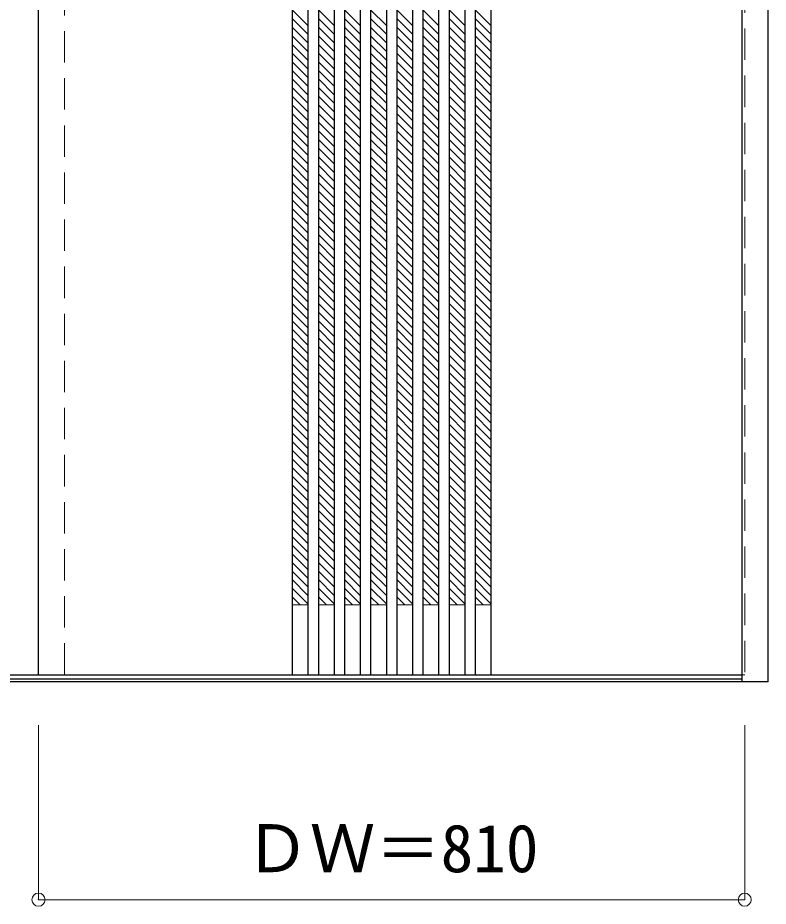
# Model space of a CAD drawing. Units: millimetres, scale not verified. Extents: x -6000 to 5700, y -4307 to 4175.
# Drawn here: x -1212 to -351, y 1160 to 2179 of the extents above; entities that cross this region are included whole.
import ezdxf
from ezdxf.enums import TextEntityAlignment as Align

# ---------------------------------------------------------------- set-up
doc = ezdxf.new("R2010")
doc.units = ezdxf.units.MM
doc.header["$LTSCALE"] = 30
doc.header["$PDMODE"] = 32
doc.header["$PDSIZE"] = 15
doc.linetypes.add('DASHED1', pattern=[1.8, 1.2, -0.6])
for name, color, linetype, lineweight in [('0-2_扉', 4, 'DASHED1', 9), ('0-3_仕上げ', 7, 'Continuous', 18), ('0-4_枠', 3, 'Continuous', 25), ('0-B_寸法', 4, 'Continuous', 9), ('0-C_ハッチ', 4, 'DASHED1', 9)]:
    doc.layers.add(name, color=color, linetype=linetype, lineweight=lineweight)
doc.styles.add('ＭＳ ゴシック', font='')
doc.styles.get('ＭＳ ゴシック').set_extended_font_data('MS Gothic')

msp = doc.modelspace()

# ---------------------------------------------------------------- linework, layer by layer
at = {"layer": '0-2_扉', "color": 3, "linetype": 'Continuous', "lineweight": 25}
for p, q in [((-1188, 1426), (-1188, 3409)), ((-1965, 1426), (-381, 1426))]:
    msp.add_line(p, q, dxfattribs=at)
at = {"layer": '0-2_扉'}
msp.add_line((-1158, 1426), (-1158, 3409), dxfattribs=at)
msp.add_lwpolyline([(-378, 3409), (-378, 1426), (-381, 1426)], dxfattribs=at)
at = {"layer": '0-3_仕上げ', "color": 3, "lineweight": 25}
for p, q in [((-897, 3409), (-897, 1426)), ((-879, 3409), (-879, 1426)), ((-867, 3409), (-867, 1426)), ((-849, 3409), (-849, 1426)), ((-837, 3409), (-837, 1426)), ((-819, 3409), (-819, 1426)), ((-807, 3409), (-807, 1426)), ((-789, 3409), (-789, 1426)), ((-777, 3409), (-777, 1426)), ((-759, 3409), (-759, 1426)), ((-747, 3409), (-747, 1426)), ((-729, 3409), (-729, 1426)), ((-717, 3409), (-717, 1426)), ((-699, 3409), (-699, 1426)), ((-687, 3409), (-687, 1426)), ((-669, 3409), (-669, 1426))]:
    msp.add_line(p, q, dxfattribs=at)
at = {"layer": '0-3_仕上げ'}
for p, q in [((-879, 1506), (-897, 1506)), ((-849, 1506), (-867, 1506)), ((-819, 1506), (-837, 1506)), ((-789, 1506), (-807, 1506)), ((-759, 1506), (-777, 1506)), ((-729, 1506), (-747, 1506)), ((-699, 1506), (-717, 1506)), ((-669, 1506), (-687, 1506))]:
    msp.add_line(p, q, dxfattribs=at)
at = {"layer": '0-4_枠'}
for p, q in [((-381, 1426.54), (-381, 3453)), ((-351, 1418), (-351, 3453)), ((-381, 1426.2), (-381, 1426.54)), ((-381, 1421), (-1965, 1421)), ((-381, 1418), (-1965, 1418)), ((-381, 1418), (-381, 1426.2)), ((-351, 1418), (-381, 1418))]:
    msp.add_line(p, q, dxfattribs=at)
at = {"layer": '0-B_寸法'}
for p, q in [((-1188, 1168), (-1188, 1368)), ((-378, 1168), (-378, 1368)), ((-1188, 1168), (-378, 1168))]:
    msp.add_line(p, q, dxfattribs=at)
at = {"layer": '0-B_寸法', "color": 7}
for p in [(-1188, 1168), (-378, 1168)]:
    msp.add_point(p, dxfattribs=at)
at = {"layer": '0-C_ハッチ'}
for p, q in [((-879, 2170.36), (-897, 2188.36)), ((-849, 2170.36), (-867, 2188.36)), ((-819, 2170.36), (-837, 2188.36)), ((-789, 2170.36), (-807, 2188.36)), ((-759, 2170.36), (-777, 2188.36)), ((-729, 2170.36), (-747, 2188.36)), ((-699, 2170.36), (-717, 2188.36)), ((-669, 2170.36), (-687, 2188.36)), ((-879, 2160.47), (-897, 2178.47)), ((-849, 2160.47), (-867, 2178.47)), ((-819, 2160.47), (-837, 2178.47)), ((-789, 2160.47), (-807, 2178.47)), ((-759, 2160.47), (-777, 2178.47)), ((-729, 2160.47), (-747, 2178.47)), ((-699, 2160.47), (-717, 2178.47)), ((-669, 2160.47), (-687, 2178.47)), ((-879, 2150.57), (-897, 2168.57)), ((-849, 2150.57), (-867, 2168.57)), ((-819, 2150.57), (-837, 2168.57)), ((-789, 2150.57), (-807, 2168.57)), ((-759, 2150.57), (-777, 2168.57)), ((-729, 2150.57), (-747, 2168.57)), ((-699, 2150.57), (-717, 2168.57)), ((-669, 2150.57), (-687, 2168.57)), ((-879, 2140.67), (-897, 2158.67)), ((-849, 2140.67), (-867, 2158.67)), ((-819, 2140.67), (-837, 2158.67)), ((-789, 2140.67), (-807, 2158.67)), ((-759, 2140.67), (-777, 2158.67)), ((-729, 2140.67), (-747, 2158.67)), ((-699, 2140.67), (-717, 2158.67)), ((-669, 2140.67), (-687, 2158.67)), ((-879, 2130.77), (-897, 2148.77)), ((-849, 2130.77), (-867, 2148.77)), ((-819, 2130.77), (-837, 2148.77)), ((-789, 2130.77), (-807, 2148.77)), ((-759, 2130.77), (-777, 2148.77)), ((-729, 2130.77), (-747, 2148.77)), ((-699, 2130.77), (-717, 2148.77)), ((-669, 2130.77), (-687, 2148.77)), ((-879, 2120.87), (-897, 2138.87)), ((-849, 2120.87), (-867, 2138.87)), ((-819, 2120.87), (-837, 2138.87)), ((-789, 2120.87), (-807, 2138.87)), ((-759, 2120.87), (-777, 2138.87)), ((-729, 2120.87), (-747, 2138.87)), ((-699, 2120.87), (-717, 2138.87)), ((-669, 2120.87), (-687, 2138.87)), ((-879, 2110.97), (-897, 2128.97)), ((-849, 2110.97), (-867, 2128.97)), ((-819, 2110.97), (-837, 2128.97)), ((-789, 2110.97), (-807, 2128.97)), ((-759, 2110.97), (-777, 2128.97)), ((-729, 2110.97), (-747, 2128.97)), ((-699, 2110.97), (-717, 2128.97)), ((-669, 2110.97), (-687, 2128.97)), ((-879, 2101.07), (-897, 2119.07)), ((-879, 2091.17), (-897, 2109.17)), ((-849, 2101.07), (-867, 2119.07)), ((-849, 2091.17), (-867, 2109.17)), ((-819, 2101.07), (-837, 2119.07)), ((-819, 2091.17), (-837, 2109.17)), ((-789, 2101.07), (-807, 2119.07)), ((-789, 2091.17), (-807, 2109.17)), ((-759, 2101.07), (-777, 2119.07)), ((-759, 2091.17), (-777, 2109.17)), ((-729, 2101.07), (-747, 2119.07)), ((-729, 2091.17), (-747, 2109.17)), ((-699, 2101.07), (-717, 2119.07)), ((-699, 2091.17), (-717, 2109.17)), ((-669, 2101.07), (-687, 2119.07)), ((-669, 2091.17), (-687, 2109.17)), ((-879, 2081.27), (-897, 2099.27)), ((-849, 2081.27), (-867, 2099.27)), ((-819, 2081.27), (-837, 2099.27)), ((-789, 2081.27), (-807, 2099.27)), ((-759, 2081.27), (-777, 2099.27)), ((-729, 2081.27), (-747, 2099.27)), ((-699, 2081.27), (-717, 2099.27)), ((-669, 2081.27), (-687, 2099.27)), ((-879, 2071.37), (-897, 2089.37)), ((-849, 2071.37), (-867, 2089.37)), ((-819, 2071.37), (-837, 2089.37)), ((-789, 2071.37), (-807, 2089.37)), ((-759, 2071.37), (-777, 2089.37)), ((-729, 2071.37), (-747, 2089.37)), ((-699, 2071.37), (-717, 2089.37)), ((-669, 2071.37), (-687, 2089.37)), ((-879, 2061.47), (-897, 2079.47)), ((-849, 2061.47), (-867, 2079.47)), ((-819, 2061.47), (-837, 2079.47)), ((-789, 2061.47), (-807, 2079.47)), ((-759, 2061.47), (-777, 2079.47)), ((-729, 2061.47), (-747, 2079.47)), ((-699, 2061.47), (-717, 2079.47)), ((-669, 2061.47), (-687, 2079.47)), ((-879, 2051.57), (-897, 2069.57)), ((-849, 2051.57), (-867, 2069.57)), ((-819, 2051.57), (-837, 2069.57)), ((-789, 2051.57), (-807, 2069.57)), ((-759, 2051.57), (-777, 2069.57)), ((-729, 2051.57), (-747, 2069.57)), ((-699, 2051.57), (-717, 2069.57)), ((-669, 2051.57), (-687, 2069.57)), ((-879, 2041.67), (-897, 2059.67)), ((-849, 2041.67), (-867, 2059.67)), ((-819, 2041.67), (-837, 2059.67)), ((-789, 2041.67), (-807, 2059.67)), ((-759, 2041.67), (-777, 2059.67)), ((-729, 2041.67), (-747, 2059.67)), ((-699, 2041.67), (-717, 2059.67)), ((-669, 2041.67), (-687, 2059.67)), ((-879, 2031.77), (-897, 2049.77)), ((-849, 2031.77), (-867, 2049.77)), ((-819, 2031.77), (-837, 2049.77)), ((-789, 2031.77), (-807, 2049.77)), ((-759, 2031.77), (-777, 2049.77)), ((-729, 2031.77), (-747, 2049.77)), ((-699, 2031.77), (-717, 2049.77)), ((-669, 2031.77), (-687, 2049.77)), ((-879, 2021.87), (-897, 2039.87)), ((-849, 2021.87), (-867, 2039.87)), ((-819, 2021.87), (-837, 2039.87)), ((-789, 2021.87), (-807, 2039.87)), ((-759, 2021.87), (-777, 2039.87)), ((-729, 2021.87), (-747, 2039.87)), ((-699, 2021.87), (-717, 2039.87)), ((-669, 2021.87), (-687, 2039.87)), ((-879, 2011.97), (-897, 2029.97)), ((-849, 2011.97), (-867, 2029.97)), ((-819, 2011.97), (-837, 2029.97)), ((-789, 2011.97), (-807, 2029.97)), ((-759, 2011.97), (-777, 2029.97)), ((-729, 2011.97), (-747, 2029.97)), ((-699, 2011.97), (-717, 2029.97)), ((-669, 2011.97), (-687, 2029.97)), ((-879, 2002.07), (-897, 2020.07)), ((-849, 2002.07), (-867, 2020.07)), ((-819, 2002.07), (-837, 2020.07)), ((-789, 2002.07), (-807, 2020.07)), ((-759, 2002.07), (-777, 2020.07)), ((-729, 2002.07), (-747, 2020.07)), ((-699, 2002.07), (-717, 2020.07)), ((-669, 2002.07), (-687, 2020.07)), ((-879, 1992.17), (-897, 2010.17)), ((-849, 1992.17), (-867, 2010.17)), ((-819, 1992.17), (-837, 2010.17)), ((-789, 1992.17), (-807, 2010.17)), ((-759, 1992.17), (-777, 2010.17)), ((-729, 1992.17), (-747, 2010.17)), ((-699, 1992.17), (-717, 2010.17)), ((-669, 1992.17), (-687, 2010.17)), ((-879, 1982.27), (-897, 2000.27)), ((-849, 1982.27), (-867, 2000.27)), ((-819, 1982.27), (-837, 2000.27)), ((-789, 1982.27), (-807, 2000.27)), ((-759, 1982.27), (-777, 2000.27)), ((-729, 1982.27), (-747, 2000.27)), ((-699, 1982.27), (-717, 2000.27)), ((-669, 1982.27), (-687, 2000.27)), ((-879, 1972.37), (-897, 1990.37)), ((-849, 1972.37), (-867, 1990.37)), ((-819, 1972.37), (-837, 1990.37)), ((-789, 1972.37), (-807, 1990.37)), ((-759, 1972.37), (-777, 1990.37)), ((-729, 1972.37), (-747, 1990.37)), ((-699, 1972.37), (-717, 1990.37)), ((-669, 1972.37), (-687, 1990.37)), ((-879, 1962.48), (-897, 1980.48)), ((-849, 1962.48), (-867, 1980.48)), ((-819, 1962.48), (-837, 1980.48)), ((-789, 1962.48), (-807, 1980.48)), ((-759, 1962.48), (-777, 1980.48)), ((-729, 1962.48), (-747, 1980.48)), ((-699, 1962.48), (-717, 1980.48)), ((-669, 1962.48), (-687, 1980.48)), ((-879, 1952.58), (-897, 1970.58)), ((-849, 1952.58), (-867, 1970.58)), ((-819, 1952.58), (-837, 1970.58)), ((-789, 1952.58), (-807, 1970.58)), ((-759, 1952.58), (-777, 1970.58)), ((-729, 1952.58), (-747, 1970.58)), ((-699, 1952.58), (-717, 1970.58)), ((-669, 1952.58), (-687, 1970.58)), ((-879, 1942.68), (-897, 1960.68)), ((-849, 1942.68), (-867, 1960.68)), ((-819, 1942.68), (-837, 1960.68)), ((-789, 1942.68), (-807, 1960.68)), ((-759, 1942.68), (-777, 1960.68)), ((-729, 1942.68), (-747, 1960.68)), ((-699, 1942.68), (-717, 1960.68)), ((-669, 1942.68), (-687, 1960.68)), ((-879, 1932.78), (-897, 1950.78)), ((-849, 1932.78), (-867, 1950.78)), ((-819, 1932.78), (-837, 1950.78)), ((-789, 1932.78), (-807, 1950.78)), ((-759, 1932.78), (-777, 1950.78)), ((-729, 1932.78), (-747, 1950.78)), ((-699, 1932.78), (-717, 1950.78)), ((-669, 1932.78), (-687, 1950.78)), ((-879, 1922.88), (-897, 1940.88)), ((-849, 1922.88), (-867, 1940.88)), ((-819, 1922.88), (-837, 1940.88)), ((-789, 1922.88), (-807, 1940.88)), ((-759, 1922.88), (-777, 1940.88)), ((-729, 1922.88), (-747, 1940.88)), ((-699, 1922.88), (-717, 1940.88)), ((-669, 1922.88), (-687, 1940.88)), ((-879, 1912.98), (-897, 1930.98)), ((-849, 1912.98), (-867, 1930.98)), ((-819, 1912.98), (-837, 1930.98)), ((-789, 1912.98), (-807, 1930.98)), ((-759, 1912.98), (-777, 1930.98)), ((-729, 1912.98), (-747, 1930.98)), ((-699, 1912.98), (-717, 1930.98)), ((-669, 1912.98), (-687, 1930.98)), ((-879, 1903.08), (-897, 1921.08)), ((-849, 1903.08), (-867, 1921.08)), ((-819, 1903.08), (-837, 1921.08)), ((-789, 1903.08), (-807, 1921.08)), ((-759, 1903.08), (-777, 1921.08)), ((-729, 1903.08), (-747, 1921.08)), ((-699, 1903.08), (-717, 1921.08)), ((-669, 1903.08), (-687, 1921.08)), ((-879, 1893.18), (-897, 1911.18)), ((-849, 1893.18), (-867, 1911.18)), ((-819, 1893.18), (-837, 1911.18)), ((-789, 1893.18), (-807, 1911.18)), ((-759, 1893.18), (-777, 1911.18)), ((-729, 1893.18), (-747, 1911.18)), ((-699, 1893.18), (-717, 1911.18)), ((-669, 1893.18), (-687, 1911.18)), ((-879, 1883.28), (-897, 1901.28)), ((-849, 1883.28), (-867, 1901.28)), ((-819, 1883.28), (-837, 1901.28)), ((-789, 1883.28), (-807, 1901.28)), ((-759, 1883.28), (-777, 1901.28)), ((-729, 1883.28), (-747, 1901.28)), ((-699, 1883.28), (-717, 1901.28)), ((-669, 1883.28), (-687, 1901.28)), ((-879, 1873.38), (-897, 1891.38)), ((-849, 1873.38), (-867, 1891.38)), ((-819, 1873.38), (-837, 1891.38)), ((-789, 1873.38), (-807, 1891.38)), ((-759, 1873.38), (-777, 1891.38)), ((-729, 1873.38), (-747, 1891.38)), ((-699, 1873.38), (-717, 1891.38)), ((-669, 1873.38), (-687, 1891.38)), ((-879, 1863.48), (-897, 1881.48)), ((-849, 1863.48), (-867, 1881.48)), ((-819, 1863.48), (-837, 1881.48)), ((-789, 1863.48), (-807, 1881.48)), ((-759, 1863.48), (-777, 1881.48)), ((-729, 1863.48), (-747, 1881.48)), ((-699, 1863.48), (-717, 1881.48)), ((-669, 1863.48), (-687, 1881.48)), ((-879, 1853.58), (-897, 1871.58)), ((-849, 1853.58), (-867, 1871.58)), ((-819, 1853.58), (-837, 1871.58)), ((-789, 1853.58), (-807, 1871.58)), ((-759, 1853.58), (-777, 1871.58)), ((-729, 1853.58), (-747, 1871.58)), ((-699, 1853.58), (-717, 1871.58)), ((-669, 1853.58), (-687, 1871.58)), ((-879, 1843.68), (-897, 1861.68)), ((-849, 1843.68), (-867, 1861.68)), ((-819, 1843.68), (-837, 1861.68)), ((-789, 1843.68), (-807, 1861.68)), ((-759, 1843.68), (-777, 1861.68)), ((-729, 1843.68), (-747, 1861.68)), ((-699, 1843.68), (-717, 1861.68)), ((-669, 1843.68), (-687, 1861.68)), ((-879, 1833.78), (-897, 1851.78)), ((-849, 1833.78), (-867, 1851.78)), ((-819, 1833.78), (-837, 1851.78)), ((-789, 1833.78), (-807, 1851.78)), ((-759, 1833.78), (-777, 1851.78)), ((-729, 1833.78), (-747, 1851.78)), ((-699, 1833.78), (-717, 1851.78)), ((-669, 1833.78), (-687, 1851.78)), ((-879, 1823.88), (-897, 1841.88)), ((-849, 1823.88), (-867, 1841.88)), ((-819, 1823.88), (-837, 1841.88)), ((-789, 1823.88), (-807, 1841.88)), ((-759, 1823.88), (-777, 1841.88)), ((-729, 1823.88), (-747, 1841.88)), ((-699, 1823.88), (-717, 1841.88)), ((-669, 1823.88), (-687, 1841.88)), ((-879, 1813.98), (-897, 1831.98)), ((-849, 1813.98), (-867, 1831.98)), ((-819, 1813.98), (-837, 1831.98)), ((-789, 1813.98), (-807, 1831.98)), ((-759, 1813.98), (-777, 1831.98)), ((-729, 1813.98), (-747, 1831.98)), ((-699, 1813.98), (-717, 1831.98)), ((-669, 1813.98), (-687, 1831.98)), ((-879, 1804.08), (-897, 1822.08)), ((-849, 1804.08), (-867, 1822.08)), ((-819, 1804.08), (-837, 1822.08)), ((-789, 1804.08), (-807, 1822.08)), ((-759, 1804.08), (-777, 1822.08)), ((-729, 1804.08), (-747, 1822.08)), ((-699, 1804.08), (-717, 1822.08)), ((-669, 1804.08), (-687, 1822.08)), ((-879, 1794.18), (-897, 1812.18)), ((-849, 1794.18), (-867, 1812.18)), ((-819, 1794.18), (-837, 1812.18)), ((-789, 1794.18), (-807, 1812.18)), ((-759, 1794.18), (-777, 1812.18)), ((-729, 1794.18), (-747, 1812.18)), ((-699, 1794.18), (-717, 1812.18)), ((-669, 1794.18), (-687, 1812.18)), ((-879, 1784.28), (-897, 1802.28)), ((-849, 1784.28), (-867, 1802.28)), ((-819, 1784.28), (-837, 1802.28)), ((-789, 1784.28), (-807, 1802.28)), ((-759, 1784.28), (-777, 1802.28)), ((-729, 1784.28), (-747, 1802.28)), ((-699, 1784.28), (-717, 1802.28)), ((-669, 1784.28), (-687, 1802.28)), ((-879, 1774.39), (-897, 1792.39)), ((-849, 1774.39), (-867, 1792.39)), ((-819, 1774.39), (-837, 1792.39)), ((-789, 1774.39), (-807, 1792.39)), ((-759, 1774.39), (-777, 1792.39)), ((-729, 1774.39), (-747, 1792.39)), ((-699, 1774.39), (-717, 1792.39)), ((-669, 1774.39), (-687, 1792.39)), ((-879, 1764.49), (-897, 1782.49)), ((-849, 1764.49), (-867, 1782.49)), ((-819, 1764.49), (-837, 1782.49)), ((-789, 1764.49), (-807, 1782.49)), ((-759, 1764.49), (-777, 1782.49)), ((-729, 1764.49), (-747, 1782.49)), ((-699, 1764.49), (-717, 1782.49)), ((-669, 1764.49), (-687, 1782.49)), ((-879, 1754.59), (-897, 1772.59)), ((-879, 1744.69), (-897, 1762.69)), ((-849, 1754.59), (-867, 1772.59)), ((-849, 1744.69), (-867, 1762.69)), ((-819, 1754.59), (-837, 1772.59)), ((-819, 1744.69), (-837, 1762.69)), ((-789, 1754.59), (-807, 1772.59)), ((-789, 1744.69), (-807, 1762.69)), ((-759, 1754.59), (-777, 1772.59)), ((-759, 1744.69), (-777, 1762.69)), ((-729, 1754.59), (-747, 1772.59)), ((-729, 1744.69), (-747, 1762.69)), ((-699, 1754.59), (-717, 1772.59)), ((-699, 1744.69), (-717, 1762.69)), ((-669, 1754.59), (-687, 1772.59)), ((-669, 1744.69), (-687, 1762.69)), ((-879, 1734.79), (-897, 1752.79)), ((-849, 1734.79), (-867, 1752.79)), ((-819, 1734.79), (-837, 1752.79)), ((-789, 1734.79), (-807, 1752.79)), ((-759, 1734.79), (-777, 1752.79)), ((-729, 1734.79), (-747, 1752.79)), ((-699, 1734.79), (-717, 1752.79)), ((-669, 1734.79), (-687, 1752.79)), ((-879, 1724.89), (-897, 1742.89)), ((-849, 1724.89), (-867, 1742.89)), ((-819, 1724.89), (-837, 1742.89)), ((-789, 1724.89), (-807, 1742.89)), ((-759, 1724.89), (-777, 1742.89)), ((-729, 1724.89), (-747, 1742.89)), ((-699, 1724.89), (-717, 1742.89)), ((-669, 1724.89), (-687, 1742.89)), ((-879, 1714.99), (-897, 1732.99)), ((-849, 1714.99), (-867, 1732.99)), ((-819, 1714.99), (-837, 1732.99)), ((-789, 1714.99), (-807, 1732.99)), ((-759, 1714.99), (-777, 1732.99)), ((-729, 1714.99), (-747, 1732.99)), ((-699, 1714.99), (-717, 1732.99)), ((-669, 1714.99), (-687, 1732.99)), ((-879, 1705.09), (-897, 1723.09)), ((-849, 1705.09), (-867, 1723.09)), ((-819, 1705.09), (-837, 1723.09)), ((-789, 1705.09), (-807, 1723.09)), ((-759, 1705.09), (-777, 1723.09)), ((-729, 1705.09), (-747, 1723.09)), ((-699, 1705.09), (-717, 1723.09)), ((-669, 1705.09), (-687, 1723.09)), ((-879, 1695.19), (-897, 1713.19)), ((-849, 1695.19), (-867, 1713.19)), ((-819, 1695.19), (-837, 1713.19)), ((-789, 1695.19), (-807, 1713.19)), ((-759, 1695.19), (-777, 1713.19)), ((-729, 1695.19), (-747, 1713.19)), ((-699, 1695.19), (-717, 1713.19)), ((-669, 1695.19), (-687, 1713.19)), ((-879, 1685.29), (-897, 1703.29)), ((-849, 1685.29), (-867, 1703.29)), ((-819, 1685.29), (-837, 1703.29)), ((-789, 1685.29), (-807, 1703.29)), ((-759, 1685.29), (-777, 1703.29)), ((-729, 1685.29), (-747, 1703.29)), ((-699, 1685.29), (-717, 1703.29)), ((-669, 1685.29), (-687, 1703.29)), ((-879, 1675.39), (-897, 1693.39)), ((-849, 1675.39), (-867, 1693.39)), ((-819, 1675.39), (-837, 1693.39)), ((-789, 1675.39), (-807, 1693.39)), ((-759, 1675.39), (-777, 1693.39)), ((-729, 1675.39), (-747, 1693.39)), ((-699, 1675.39), (-717, 1693.39)), ((-669, 1675.39), (-687, 1693.39)), ((-879, 1665.49), (-897, 1683.49)), ((-849, 1665.49), (-867, 1683.49)), ((-819, 1665.49), (-837, 1683.49)), ((-789, 1665.49), (-807, 1683.49)), ((-759, 1665.49), (-777, 1683.49)), ((-729, 1665.49), (-747, 1683.49)), ((-699, 1665.49), (-717, 1683.49)), ((-669, 1665.49), (-687, 1683.49)), ((-879, 1655.59), (-897, 1673.59)), ((-849, 1655.59), (-867, 1673.59)), ((-819, 1655.59), (-837, 1673.59)), ((-789, 1655.59), (-807, 1673.59)), ((-759, 1655.59), (-777, 1673.59)), ((-729, 1655.59), (-747, 1673.59)), ((-699, 1655.59), (-717, 1673.59)), ((-669, 1655.59), (-687, 1673.59)), ((-879, 1645.69), (-897, 1663.69)), ((-849, 1645.69), (-867, 1663.69)), ((-819, 1645.69), (-837, 1663.69)), ((-789, 1645.69), (-807, 1663.69)), ((-759, 1645.69), (-777, 1663.69)), ((-729, 1645.69), (-747, 1663.69)), ((-699, 1645.69), (-717, 1663.69)), ((-669, 1645.69), (-687, 1663.69)), ((-879, 1635.79), (-897, 1653.79)), ((-849, 1635.79), (-867, 1653.79)), ((-819, 1635.79), (-837, 1653.79)), ((-789, 1635.79), (-807, 1653.79)), ((-759, 1635.79), (-777, 1653.79)), ((-729, 1635.79), (-747, 1653.79)), ((-699, 1635.79), (-717, 1653.79)), ((-669, 1635.79), (-687, 1653.79)), ((-879, 1625.89), (-897, 1643.89)), ((-849, 1625.89), (-867, 1643.89)), ((-819, 1625.89), (-837, 1643.89)), ((-789, 1625.89), (-807, 1643.89)), ((-759, 1625.89), (-777, 1643.89)), ((-729, 1625.89), (-747, 1643.89)), ((-699, 1625.89), (-717, 1643.89)), ((-669, 1625.89), (-687, 1643.89)), ((-879, 1615.99), (-897, 1633.99)), ((-849, 1615.99), (-867, 1633.99)), ((-819, 1615.99), (-837, 1633.99)), ((-789, 1615.99), (-807, 1633.99)), ((-759, 1615.99), (-777, 1633.99)), ((-729, 1615.99), (-747, 1633.99)), ((-699, 1615.99), (-717, 1633.99)), ((-669, 1615.99), (-687, 1633.99)), ((-879, 1606.09), (-897, 1624.09)), ((-849, 1606.09), (-867, 1624.09)), ((-819, 1606.09), (-837, 1624.09)), ((-789, 1606.09), (-807, 1624.09)), ((-759, 1606.09), (-777, 1624.09)), ((-729, 1606.09), (-747, 1624.09)), ((-699, 1606.09), (-717, 1624.09)), ((-669, 1606.09), (-687, 1624.09)), ((-879, 1596.19), (-897, 1614.19)), ((-849, 1596.19), (-867, 1614.19)), ((-819, 1596.19), (-837, 1614.19)), ((-789, 1596.19), (-807, 1614.19)), ((-759, 1596.19), (-777, 1614.19)), ((-729, 1596.19), (-747, 1614.19)), ((-699, 1596.19), (-717, 1614.19)), ((-669, 1596.19), (-687, 1614.19)), ((-879, 1586.29), (-897, 1604.29)), ((-849, 1586.29), (-867, 1604.29)), ((-819, 1586.29), (-837, 1604.29)), ((-789, 1586.29), (-807, 1604.29)), ((-759, 1586.29), (-777, 1604.29)), ((-729, 1586.29), (-747, 1604.29)), ((-699, 1586.29), (-717, 1604.29)), ((-669, 1586.29), (-687, 1604.29)), ((-879, 1576.4), (-897, 1594.4)), ((-849, 1576.4), (-867, 1594.4)), ((-819, 1576.4), (-837, 1594.4)), ((-789, 1576.4), (-807, 1594.4)), ((-759, 1576.4), (-777, 1594.4)), ((-729, 1576.4), (-747, 1594.4)), ((-699, 1576.4), (-717, 1594.4)), ((-669, 1576.4), (-687, 1594.4)), ((-879, 1566.5), (-897, 1584.5)), ((-849, 1566.5), (-867, 1584.5)), ((-819, 1566.5), (-837, 1584.5)), ((-789, 1566.5), (-807, 1584.5)), ((-759, 1566.5), (-777, 1584.5)), ((-729, 1566.5), (-747, 1584.5)), ((-699, 1566.5), (-717, 1584.5)), ((-669, 1566.5), (-687, 1584.5)), ((-879, 1556.6), (-897, 1574.6)), ((-849, 1556.6), (-867, 1574.6)), ((-819, 1556.6), (-837, 1574.6)), ((-789, 1556.6), (-807, 1574.6)), ((-759, 1556.6), (-777, 1574.6)), ((-729, 1556.6), (-747, 1574.6)), ((-699, 1556.6), (-717, 1574.6)), ((-669, 1556.6), (-687, 1574.6)), ((-879, 1546.7), (-897, 1564.7)), ((-849, 1546.7), (-867, 1564.7)), ((-819, 1546.7), (-837, 1564.7)), ((-789, 1546.7), (-807, 1564.7)), ((-759, 1546.7), (-777, 1564.7)), ((-729, 1546.7), (-747, 1564.7)), ((-699, 1546.7), (-717, 1564.7)), ((-669, 1546.7), (-687, 1564.7)), ((-879, 1536.8), (-897, 1554.8)), ((-849, 1536.8), (-867, 1554.8)), ((-819, 1536.8), (-837, 1554.8)), ((-789, 1536.8), (-807, 1554.8)), ((-759, 1536.8), (-777, 1554.8)), ((-729, 1536.8), (-747, 1554.8)), ((-699, 1536.8), (-717, 1554.8)), ((-669, 1536.8), (-687, 1554.8)), ((-879, 1526.9), (-897, 1544.9)), ((-849, 1526.9), (-867, 1544.9)), ((-819, 1526.9), (-837, 1544.9)), ((-789, 1526.9), (-807, 1544.9)), ((-759, 1526.9), (-777, 1544.9)), ((-729, 1526.9), (-747, 1544.9)), ((-699, 1526.9), (-717, 1544.9)), ((-669, 1526.9), (-687, 1544.9)), ((-879, 1517), (-897, 1535)), ((-849, 1517), (-867, 1535)), ((-819, 1517), (-837, 1535)), ((-789, 1517), (-807, 1535)), ((-759, 1517), (-777, 1535)), ((-729, 1517), (-747, 1535)), ((-699, 1517), (-717, 1535)), ((-669, 1517), (-687, 1535)), ((-879, 1507.1), (-897, 1525.1)), ((-849, 1507.1), (-867, 1525.1)), ((-819, 1507.1), (-837, 1525.1)), ((-789, 1507.1), (-807, 1525.1)), ((-759, 1507.1), (-777, 1525.1)), ((-729, 1507.1), (-747, 1525.1)), ((-699, 1507.1), (-717, 1525.1)), ((-669, 1507.1), (-687, 1525.1)), ((-887.8, 1506), (-897, 1515.2)), ((-857.8, 1506), (-867, 1515.2)), ((-827.8, 1506), (-837, 1515.2)), ((-797.8, 1506), (-807, 1515.2)), ((-767.8, 1506), (-777, 1515.2)), ((-737.8, 1506), (-747, 1515.2)), ((-707.8, 1506), (-717, 1515.2)), ((-677.8, 1506), (-687, 1515.2))]:
    msp.add_line(p, q, dxfattribs=at)

# ---------------------------------------------------------------- texts
at = {"layer": '0-B_寸法', "color": 7, "style": 'ＭＳ ゴシック'}
msp.add_text('ＤＷ＝810', height=54.99, dxfattribs=at).set_placement((-951.75, 1183), align=Align.BOTTOM_LEFT)

doc.saveas('drawing.dxf')
